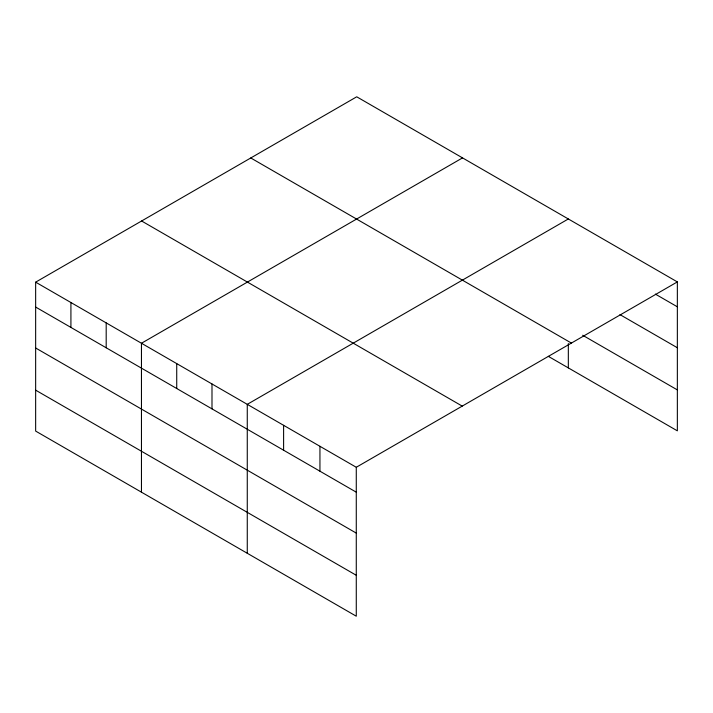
<?xml version="1.0" encoding="UTF-8"?>
<svg xmlns="http://www.w3.org/2000/svg" width="713" height="713" viewBox="0 0 713 713"><rect width="100%" height="100%" fill="white"/><g stroke="black" fill="none" stroke-linecap="round" stroke-linejoin="round"><path stroke-width="1.07" d="M35.65 282.161L356.277 467.273L356.277 616.201L35.65 431.089L35.65 282.161L356.723 96.799L677.35 281.911L677.35 430.839L548.315 356.34M462.532 157.885L141.459 343.256L141.459 492.175M568.332 218.971L247.268 404.342L247.268 553.27M356.277 467.273L677.35 281.911M655.354 294.104L677.35 306.804M619.971 314.611L677.35 347.739M582.681 335.253L677.35 389.904M250.771 157.965L571.398 343.078M141.602 220.994L462.229 406.107M35.65 307.062L356.277 492.175M35.65 347.989L356.277 533.101M35.65 390.163L356.277 575.275M568.332 343.559L568.332 367.899M319.941 446.302L319.941 471.195M283.605 425.322L283.605 450.215M211.993 383.977L211.993 408.87M176.726 363.612L176.726 388.514M106.192 322.891L106.192 347.784M70.917 302.526L70.917 327.427"/></g></svg>
